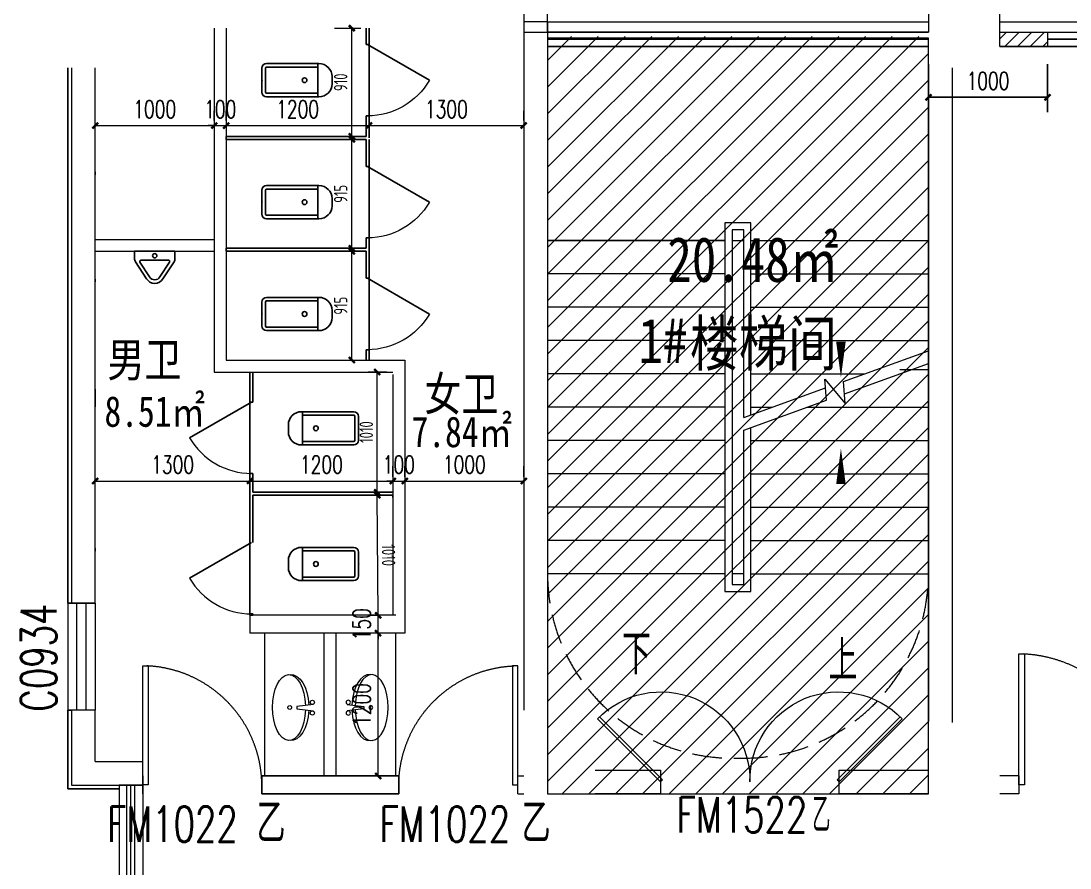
# Model space of a CAD drawing. Header units: millimetres. Extents: x 164760 to 3716174, y -1766400 to 11969.
# Drawn here: x 3465572 to 3474385, y -1753074 to -1745955 of the extents above; entities that cross this region are included whole.
import ezdxf

# ---------------------------------------------------------------- set-up
doc = ezdxf.new("R2010")
doc.units = ezdxf.units.MM
doc.header["$LTSCALE"] = 1000
doc.linetypes.add('DASH', pattern=[0.35, 0.25, -0.1])
doc.linetypes.add('HIDDEN', pattern=[0.375, 0.25, -0.125, 0, 0])
doc.layers.get('0').update_dxf_attribs({"color": 253, "linetype": 'CONTINUOUS'})
doc.layers.get('Defpoints').update_dxf_attribs({"color": 250, "linetype": 'CONTINUOUS', "lineweight": 0})
for name, color, linetype in [('3', 253, 'CONTINUOUS'), ('DIM_SYMB', 253, 'CONTINUOUS'), ('FC-Text Annotation', 253, 'CONTINUOUS'), ('LATRINE', 253, 'CONTINUOUS'), ('LVTRY', 253, 'CONTINUOUS'), ('PUB_DIM', 253, 'CONTINUOUS'), ('PUB_TEXT', 253, 'CONTINUOUS'), ('SURFACE', 253, 'CONTINUOUS'), ('WINDOW_TEXT', 253, 'CONTINUOUS'), ('家具', 253, 'CONTINUOUS')]:
    doc.layers.add(name, color=color, linetype=linetype)
for name, color, linetype, lineweight in [('A-FLOR-SPCL', 253, 'CONTINUOUS', 18), ('DOOR【门】', 253, 'CONTINUOUS', 0), ('FF-FIXT【洁具】', 253, 'CONTINUOUS', 0), ('RC-Dim【天花尺寸】', 253, 'CONTINUOUS', 0), ('RC-Hatch【天花填充】', 253, 'CONTINUOUS', 0), ('STAIR', 253, 'CONTINUOUS', 0), ('WALL', 253, 'CONTINUOUS', 0), ('Wall【墙体】', 253, 'CONTINUOUS', 0), ('Wall【新建墙】', 253, 'CONTINUOUS', 0), ('WINDOW', 253, 'CONTINUOUS', 0), ('Xline【辅助线】', 253, 'CONTINUOUS', 0)]:
    doc.layers.add(name, color=color, linetype=linetype, lineweight=lineweight)
doc.styles.add('_TCH_DIM', font='SIMPLEX', dxfattribs={"bigfont": 'GBCBIG'})
doc.styles.add('_TCH_DIM_T3', font='SIMPLEX', dxfattribs={"width": 0.705882, "bigfont": 'GBCBIG'})
doc.styles.add('_TCH_WINDOW', font='SIMPLEX', dxfattribs={"bigfont": 'GBCBIG'})
doc.styles.add('宋体', font='', dxfattribs={"width": 0.7})
doc.styles.add('尺寸标注', font='ARCHS.SHX', dxfattribs={"width": 0.8})
doc.styles.add('文字', font='')
doc.styles.get('宋体').set_extended_font_data('SimSun')
doc.styles.get('文字').set_extended_font_data('SimSun')
doc.dimstyles.new('_TCH_ARCH&&50', dxfattribs={"dimtxt": 148.75, "dimasz": 50, "dimexe": 125, "dimexo": 150, "dimgap": 63.125, "dimtad": 1, "dimdec": 0, "dimzin": 0, "dimdsep": 46, "dimtxsty": '_TCH_DIM_T3', "dimblk": 'ARCHTICK', "dimcen": 0.09, "dimclrt": 7, "dimazin": 2, "dimtfac": 1, "dimtdec": 0, "dimtix": 1, "dimtmove": 2, "dimatfit": 3, "dimfxl": 100, "dimtolj": 1, "dimtzin": 0, "dimarcsym": 0})
doc.dimstyles.new('海龙1：50', dxfattribs={"dimscale": 50, "dimtxt": 2.5, "dimasz": 1, "dimexe": 1, "dimexo": 1, "dimgap": 0.7, "dimtad": 1, "dimdec": 0, "dimrnd": 5, "dimdsep": 46, "dimtxsty": '尺寸标注', "dimblk": 'ARCHTICK', "dimblk1": 'ARCHTICK', "dimblk2": 'ARCHTICK', "dimcen": 1, "dimclrd": 44, "dimclre": 44, "dimclrt": 2, "dimadec": 0, "dimazin": 0, "dimtfac": 1, "dimtdec": 0, "dimtix": 1, "dimtmove": 2, "dimatfit": 3, "dimldrblk": 'hl_arrow2', "dimfxl": 5, "dimfxlon": 1, "dimarcsym": 0})

# ---------------------------------------------------------------- blocks, each defined once
blk = doc.blocks.new('$TCHSYS$WIN2D')
for p, q in [((-0.5, 0.5), (0.5, 0.5)), ((-0.5, 0.5), (-0.5, -0.5)), ((0.5, 0.5), (0.5, -0.5)), ((0.5, 0.1667), (-0.5, 0.1667)), ((0.5, -0.1667), (-0.5, -0.1667)), ((-0.5, -0.5), (0.5, -0.5))]:
    blk.add_line(p, q)
blk = doc.blocks.new('$WINLIB2D$00000004')
for p, q in [((-0.5, 0.5), (0.5, 0.5)), ((-0.5, 0.5), (-0.5, -0.5)), ((0.5, -0.5), (0.5, 0.5)), ((-0.5, 0.2406), (0.5, 0.2406)), ((-0.5, -0.5), (0.5, -0.5))]:
    blk.add_line(p, q)
blk = doc.blocks.new('$WINLIB2D$00000005')
for p, q in [((-0.5, 0.5), (0.5, 0.5)), ((-0.5, 0.5), (-0.5, -0.5)), ((0.5, -0.5), (0.5, 0.5)), ((0.5, 0.1667), (-0.5, 0.1667)), ((0.5, 0), (-0.5, 0)), ((0.5, -0.1667), (-0.5, -0.1667)), ((-0.5, -0.5), (0.5, -0.5))]:
    blk.add_line(p, q)
blk = doc.blocks.new('DOOR_D01')
at = {"layer": 'DOOR【门】'}
blk.add_lwpolyline([(-0.4556, 1), (-0.4556, 0), (-0.5, 0), (-0.5, 1)], close=True, dxfattribs=at)
at = {"layer": 'DOOR【门】', "color": 8, "linetype": 'HIDDEN', "ltscale": 15}
blk.add_arc((-0.5114, -0.0104), 1.0114, 0.59152, 87.46644, dxfattribs=at)
blk = doc.blocks.new('海龙0506173763')
at = {"layer": 'Xline【辅助线】'}
for points in [[(-733.3, 16.7), (-750.1, 0), (-1280.2, 530.1), (-1263.4, 546.8)], [(733.3, 16.7), (750.1, 0), (1280.2, 530.1), (1263.4, 546.8)]]:
    blk.add_lwpolyline(points, close=True, dxfattribs=at)
at = {"layer": 'Xline【辅助线】', "color": 8}
for centre, start, end in [((-745, 11.7), 359.1011, 135.91074), ((745, 11.7), 44.08926, 180.8989)]:
    blk.add_arc(centre, 745, start, end, dxfattribs=at)
blk = doc.blocks.new('海龙0506194425')
at = {"layer": 'WALL'}
for p, q in [((-650, 200), (-1400, 200)), ((-650, 0), (-650, 200)), ((1400, 200), (850, 200)), ((850, 200), (850, 0)), ((-1400, 0), (-650, 0)), ((850, 0), (1400, 0))]:
    blk.add_line(p, q, dxfattribs=at)
at = {"layer": 'Xline【辅助线】'}
blk.add_blockref('海龙0506173763', (100.1, 100), dxfattribs=at)
blk = doc.blocks.new('海龙0506194634')
at = {"layer": 'Xline【辅助线】', "xscale": -1}
blk.add_blockref('海龙0506194425', (0, 324.9), dxfattribs=at)
at = {"layer": 'WINDOW_TEXT', "style": '_TCH_WINDOW', "width": 0.705882}
for s, p in [('FM1522', (-715.1, 0)), ('乙', (424.9, 0))]:
    blk.add_text(s, height=297.5, dxfattribs=at).set_placement(p)
blk = doc.blocks.new('A$C4D690477')
at = {"layer": 'FF-FIXT【洁具】', "color": 252}
for p, q in [((343.8, 302.5), (204.8, 284.5)), ((204.8, 284.5), (204.8, 266.6)), ((204.8, 266.6), (343.8, 248.6))]:
    blk.add_line(p, q, dxfattribs=at)
at = {"layer": 'FF-FIXT【洁具】', "color": 251}
blk.add_circle((144.6, 277.3), 16, dxfattribs=at)
at = {"layer": 'FF-FIXT【洁具】', "color": 252}
for centre in [(334.8, 320.4), (334.8, 230.7)]:
    blk.add_circle(centre, 17.9, dxfattribs=at)
at = {"layer": 'FF-FIXT【洁具】', "color": 181, "extrusion": (0, 0, -1)}
for centre, major_axis, ratio, start_param, end_param in [((138.5, 276.8), (0, -277), 0.5, 4.782885, 10.934222), ((157.7, 276.8), (0, -276.9), 0.531076, 3.076239, 4.638107), ((157.7, 276.8), (0, -276.9), 0.531076, 4.795815, 6.348539)]:
    blk.add_ellipse(centre, major_axis=major_axis, ratio=ratio, start_param=start_param, end_param=end_param, dxfattribs=at)
blk = doc.blocks.new('$TCHSYS$APDOOR2D')
blk.add_line((0.5, 0), (0, 0.866))
at = {"lineweight": 13}
blk.add_arc((0.5, 0), 1, 120, 180, dxfattribs=at)
blk = doc.blocks.new('$lvtry$00000200')
for p, q in [((-139.8, -40, 0), (-139.8, -479.7, 0)), ((-109.8, -40, 0), (-109.8, -469.7, 0)), ((99.8, 0, 0), (-99.8, 0, 0)), ((99.8, -30, 0), (-99.8, -30, 0)), ((109.8, -469.7, 0), (109.8, -40, 0)), ((139.8, -479.7, 0), (139.8, -40, 0)), ((139.8, -469.7, 0), (-139.8, -469.7, 0)), ((-29.8, -589.7, 0), (29.8, -589.7, 0))]:
    blk.add_line(p, q)
blk.add_circle((0, -358.6, 0), 20)
for centre, radius, start, end in [((-99.8, -40, 0), 40, 90, 180), ((-99.8, -40, 0), 10, 90, 180), ((99.8, -40, 0), 40, 0, 90), ((99.8, -40, 0), 10, 0, 90), ((-29.8, -479.7, 0), 110, 180, 270), ((29.8, -479.7, 0), 110, 270, 0)]:
    blk.add_arc(centre, radius, start, end)
blk.add_point((0, 0))
blk = doc.blocks.new('_ArchTick')
at = {"color": 2, "linetype": 'ByBlock', "const_width": 0.4}
blk.add_lwpolyline([(-0.5, -0.5), (0.5, 0.5)], dxfattribs=at)
blk = doc.blocks.new('*D96')
at = {"layer": 'Defpoints', "color": 0, "transparency": 16777216}
for p in [(432.5, 3951), (564.3, 3951), (564.3, 2941)]:
    blk.add_point(p, dxfattribs=at)
at = {"layer": 'RC-Dim【天花尺寸】', "color": 44, "lineweight": -2, "transparency": 16777216}
for p, q in [((514.3, 3951), (357.5, 3951)), ((432.5, 2941), (432.5, 3951)), ((514.3, 2941), (357.5, 2941))]:
    blk.add_line(p, q, dxfattribs=at)
at = {"layer": 'RC-Dim【天花尺寸】', "color": 44, "lineweight": -2, "transparency": 16777216, "xscale": 50, "yscale": 50, "zscale": 50}
for p, rotation in [((432.5, 3951), 90), ((432.5, 2941), 270)]:
    blk.add_blockref('_ArchTick', p, dxfattribs=dict(at, rotation=rotation))
at = {"layer": 'RC-Dim【天花尺寸】', "color": 2, "transparency": 16777216, "insert": (341.2, 3446), "char_height": 112.5, "attachment_point": 5, "rotation": 90, "style": '尺寸标注'}
blk.add_mtext('1010', dxfattribs=at)
blk = doc.blocks.new('hl_arrow2')
at = {"color": 2}
blk.add_line((-0.22, 0), (-1, 0), dxfattribs=at)
blk.add_lwpolyline([(-0.22, 0), (-0.86, -0.69), (-0.65, -0.86), (0, 0), (-0.65, 0.86), (-0.86, 0.69)], close=True, dxfattribs=at)
for points in [[(-0.86, 0.69), (-0.65, 0.86), (-0.22, 0), (0, 0)], [(-0.86, -0.69), (-0.65, -0.86), (-0.22, 0), (0, 0)]]:
    blk.add_solid(points, dxfattribs=at)
blk = doc.blocks.new('*D97')
at = {"layer": 'Defpoints', "color": 0, "transparency": 16777216}
for p in [(-25.5, 4966), (219.6, 4966), (-25.5, 4051)]:
    blk.add_point(p, dxfattribs=at)
at = {"layer": 'RC-Dim【天花尺寸】', "color": 44, "lineweight": -2, "transparency": 16777216}
for p, q in [((24.5, 4966), (294.6, 4966)), ((219.6, 4051), (219.6, 4966)), ((24.5, 4051), (294.6, 4051))]:
    blk.add_line(p, q, dxfattribs=at)
at = {"layer": 'RC-Dim【天花尺寸】', "color": 44, "lineweight": -2, "transparency": 16777216, "xscale": 50, "yscale": 50, "zscale": 50}
for p, rotation in [((219.6, 4966), 90), ((219.6, 4051), 270)]:
    blk.add_blockref('_ArchTick', p, dxfattribs=dict(at, rotation=rotation))
at = {"layer": 'RC-Dim【天花尺寸】', "color": 2, "transparency": 16777216, "insert": (126, 4508.5), "char_height": 112.5, "attachment_point": 5, "rotation": 90, "style": '尺寸标注'}
blk.add_mtext('915', dxfattribs=at)
blk = doc.blocks.new('*D98')
at = {"layer": 'Defpoints', "color": 0, "transparency": 16777216}
for p in [(24.5, 5906), (219.6, 5906), (24.5, 4991)]:
    blk.add_point(p, dxfattribs=at)
at = {"layer": 'RC-Dim【天花尺寸】', "color": 44, "lineweight": -2, "transparency": 16777216}
for p, q in [((74.5, 5906), (294.6, 5906)), ((219.6, 4991), (219.6, 5906)), ((74.5, 4991), (294.6, 4991))]:
    blk.add_line(p, q, dxfattribs=at)
at = {"layer": 'RC-Dim【天花尺寸】', "color": 44, "lineweight": -2, "transparency": 16777216, "xscale": 50, "yscale": 50, "zscale": 50}
for p, rotation in [((219.6, 5906), 90), ((219.6, 4991), 270)]:
    blk.add_blockref('_ArchTick', p, dxfattribs=dict(at, rotation=rotation))
at = {"layer": 'RC-Dim【天花尺寸】', "color": 2, "transparency": 16777216, "insert": (126, 5448.5), "char_height": 112.5, "attachment_point": 5, "rotation": 90, "style": '尺寸标注'}
blk.add_mtext('915', dxfattribs=at)
blk = doc.blocks.new('*D99')
at = {"layer": 'Defpoints', "color": 0, "transparency": 16777216}
for p in [(24.5, 6841), (219.6, 6841), (24.5, 5931)]:
    blk.add_point(p, dxfattribs=at)
at = {"layer": 'RC-Dim【天花尺寸】', "color": 44, "lineweight": -2, "transparency": 16777216}
for p, q in [((74.5, 6841), (294.6, 6841)), ((219.6, 5931), (219.6, 6841)), ((74.5, 5931), (294.6, 5931))]:
    blk.add_line(p, q, dxfattribs=at)
at = {"layer": 'RC-Dim【天花尺寸】', "color": 44, "lineweight": -2, "transparency": 16777216, "xscale": 50, "yscale": 50, "zscale": 50}
for p, rotation in [((219.6, 6841), 90), ((219.6, 5931), 270)]:
    blk.add_blockref('_ArchTick', p, dxfattribs=dict(at, rotation=rotation))
at = {"layer": 'RC-Dim【天花尺寸】', "color": 2, "transparency": 16777216, "insert": (126, 6386), "char_height": 112.5, "attachment_point": 5, "rotation": 90, "style": '尺寸标注'}
blk.add_mtext('910', dxfattribs=at)
blk = doc.blocks.new('*D100')
at = {"layer": 'Defpoints', "color": 0, "transparency": 16777216}
for p in [(433.5, 2915.8), (457.5, 2916), (464.4, 1906)]:
    blk.add_point(p, dxfattribs=at)
at = {"layer": 'RC-Dim【天花尺寸】', "color": 44, "lineweight": -2, "transparency": 16777216}
for p, q in [((433.5, 2915.8), (358.5, 2915.3)), ((440.4, 1905.8), (433.5, 2915.8)), ((440.4, 1905.8), (365.4, 1905.3))]:
    blk.add_line(p, q, dxfattribs=at)
at = {"layer": 'RC-Dim【天花尺寸】', "color": 44, "lineweight": -2, "transparency": 16777216, "xscale": 50, "yscale": 50, "zscale": 50}
for p, rotation in [((433.5, 2915.8), 90.39274791755227), ((440.4, 1905.8), 270.3927479175523)]:
    blk.add_blockref('_ArchTick', p, dxfattribs=dict(at, rotation=rotation))
at = {"layer": 'RC-Dim【天花尺寸】', "color": 2, "transparency": 16777216, "insert": (528.2, 2411.5), "char_height": 112.5, "attachment_point": 5, "rotation": 270.39275, "style": '尺寸标注'}
blk.add_mtext('1010', dxfattribs=at)
blk = doc.blocks.new('$lvtry$00000007')
for p, q in [((-170, 0, 0), (170, 0, 0)), ((-170, -61.1, 0), (-170, 0, 0)), ((-115.8, -76, 0), (115.8, -76, 0)), ((170, -61.1, 0), (170, 0, 0)), ((-161.9, -88.4, 0), (-69.3, -230.6, 0)), ((-124.2, -91.5, 0), (-43.3, -215.6, 0)), ((43.3, -215.6, 0), (124.2, -91.5, 0)), ((69.3, -230.6, 0), (161.9, -88.4, 0))]:
    blk.add_line(p, q)
blk.add_circle((0, -38, 0), 17.7)
for centre, radius, start, end in [((-120, -61.1, 0), 50, 180, 213.0863), ((-115.8, -86, 0), 10, 90, 213.0863), ((115.8, -86, 0), 10, 326.9137, 90), ((120, -61.1, 0), 50, 326.9137, 0), ((0, -190.6, 0), 80, 210, 330), ((0, -190.6, 0), 50, 210, 330)]:
    blk.add_arc(centre, radius, start, end)
blk = doc.blocks.new('*D101')
at = {"layer": 'Defpoints', "color": 0, "transparency": 16777216}
for p in [(440.2, 1906), (440.4, 1906), (440.2, 1756)]:
    blk.add_point(p, dxfattribs=at)
at = {"layer": 'PUB_DIM', "color": 0, "lineweight": -2, "transparency": 16777216}
for p, q in [((440.4, 1906), (440.4, 1956)), ((440.4, 1756), (440.4, 1906)), ((590.2, 1906), (565.4, 1906)), ((440.4, 1756), (440.4, 1706)), ((590.2, 1756), (565.4, 1756))]:
    blk.add_line(p, q, dxfattribs=at)
at = {"layer": 'PUB_DIM', "color": 0, "lineweight": -2, "transparency": 16777216, "xscale": 50, "yscale": 50, "zscale": 50}
for p, rotation in [((440.4, 1906), 270), ((440.4, 1756), 90)]:
    blk.add_blockref('_ArchTick', p, dxfattribs=dict(at, rotation=rotation))
at = {"layer": 'PUB_DIM', "color": 7, "transparency": 16777216, "insert": (302.9, 1831), "char_height": 148.75, "attachment_point": 5, "rotation": 90, "style": '_TCH_DIM_T3'}
blk.add_mtext('\\A1;150', dxfattribs=at)
blk = doc.blocks.new('*D102')
at = {"layer": 'Defpoints', "color": 0, "transparency": 16777216}
for p in [(440.2, 1756), (440.4, 1756), (440.2, 556)]:
    blk.add_point(p, dxfattribs=at)
at = {"layer": 'PUB_DIM', "color": 0, "lineweight": -2, "transparency": 16777216}
for p, q in [((440.4, 556), (440.4, 1756)), ((590.2, 1756), (565.4, 1756)), ((590.2, 556), (565.4, 556))]:
    blk.add_line(p, q, dxfattribs=at)
at = {"layer": 'PUB_DIM', "color": 0, "lineweight": -2, "transparency": 16777216, "xscale": 50, "yscale": 50, "zscale": 50}
for p, rotation in [((440.4, 1756), 90), ((440.4, 556), 270)]:
    blk.add_blockref('_ArchTick', p, dxfattribs=dict(at, rotation=rotation))
at = {"layer": 'PUB_DIM', "color": 7, "transparency": 16777216, "insert": (302.9, 1156), "char_height": 148.75, "attachment_point": 5, "rotation": 90, "style": '_TCH_DIM_T3'}
blk.add_mtext('\\A1;1200', dxfattribs=at)
blk = doc.blocks.new('*D103')
at = {"layer": 'Defpoints', "color": 0, "transparency": 16777216}
for p in [(-636.2, 3034.9), (-1936.2, 2921), (-636.2, 2921)]:
    blk.add_point(p, dxfattribs=at)
at = {"layer": 'PUB_DIM', "color": 0, "lineweight": -2, "transparency": 16777216}
for p, q in [((-1936.2, 3071), (-1936.2, 3159.9)), ((-636.2, 3071), (-636.2, 3159.9)), ((-1936.2, 3034.9), (-636.2, 3034.9))]:
    blk.add_line(p, q, dxfattribs=at)
at = {"layer": 'PUB_DIM', "color": 0, "lineweight": -2, "transparency": 16777216, "xscale": 50, "yscale": 50, "zscale": 50, "rotation": 180}
blk.add_blockref('_ArchTick', (-1936.2, 3034.9), dxfattribs=at)
at = {"layer": 'PUB_DIM', "color": 0, "lineweight": -2, "transparency": 16777216, "xscale": 50, "yscale": 50, "zscale": 50}
blk.add_blockref('_ArchTick', (-636.2, 3034.9), dxfattribs=at)
at = {"layer": 'PUB_DIM', "color": 7, "transparency": 16777216, "insert": (-1286.2, 3172.4), "char_height": 148.75, "attachment_point": 5, "style": '_TCH_DIM_T3'}
blk.add_mtext('\\A1;1300', dxfattribs=at)
blk = doc.blocks.new('*D104')
at = {"layer": 'Defpoints', "color": 0, "transparency": 16777216}
for p in [(564.3, 3034.9), (-636.2, 2921), (564.3, 2921)]:
    blk.add_point(p, dxfattribs=at)
at = {"layer": 'PUB_DIM', "color": 0, "lineweight": -2, "transparency": 16777216}
for p, q in [((-636.2, 3071), (-636.2, 3159.9)), ((564.3, 3071), (564.3, 3159.9)), ((-636.2, 3034.9), (564.3, 3034.9))]:
    blk.add_line(p, q, dxfattribs=at)
at = {"layer": 'PUB_DIM', "color": 0, "lineweight": -2, "transparency": 16777216, "xscale": 50, "yscale": 50, "zscale": 50, "rotation": 180}
blk.add_blockref('_ArchTick', (-636.2, 3034.9), dxfattribs=at)
at = {"layer": 'PUB_DIM', "color": 0, "lineweight": -2, "transparency": 16777216, "xscale": 50, "yscale": 50, "zscale": 50}
blk.add_blockref('_ArchTick', (564.3, 3034.9), dxfattribs=at)
at = {"layer": 'PUB_DIM', "color": 7, "transparency": 16777216, "insert": (-35.9, 3172.4), "char_height": 148.75, "attachment_point": 5, "style": '_TCH_DIM_T3'}
blk.add_mtext('\\A1;1200', dxfattribs=at)
blk = doc.blocks.new('*D90')
at = {"layer": 'Defpoints', "color": 0, "transparency": 16777216}
for p in [(664.3, 3034.9), (564.3, 2921), (664.3, 2921)]:
    blk.add_point(p, dxfattribs=at)
at = {"layer": 'PUB_DIM', "color": 0, "lineweight": -2, "transparency": 16777216}
for p, q in [((564.3, 3071), (564.3, 3159.9)), ((664.3, 3071), (664.3, 3159.9)), ((564.3, 3034.9), (514.3, 3034.9)), ((564.3, 3034.9), (664.3, 3034.9)), ((664.3, 3034.9), (714.3, 3034.9))]:
    blk.add_line(p, q, dxfattribs=at)
at = {"layer": 'PUB_DIM', "color": 0, "lineweight": -2, "transparency": 16777216, "xscale": 50, "yscale": 50, "zscale": 50}
blk.add_blockref('_ArchTick', (564.3, 3034.9), dxfattribs=at)
at = {"layer": 'PUB_DIM', "color": 0, "lineweight": -2, "transparency": 16777216, "xscale": 50, "yscale": 50, "zscale": 50, "rotation": 180}
blk.add_blockref('_ArchTick', (664.3, 3034.9), dxfattribs=at)
at = {"layer": 'PUB_DIM', "color": 7, "transparency": 16777216, "insert": (614.3, 3172.4), "char_height": 148.75, "attachment_point": 5, "style": '_TCH_DIM_T3'}
blk.add_mtext('\\A1;100', dxfattribs=at)
blk = doc.blocks.new('*D91')
at = {"layer": 'Defpoints', "color": 0, "transparency": 16777216}
for p in [(1664.8, 3034.9), (664.3, 2921), (1664.8, 2921)]:
    blk.add_point(p, dxfattribs=at)
at = {"layer": 'PUB_DIM', "color": 0, "lineweight": -2, "transparency": 16777216}
for p, q in [((664.3, 3071), (664.3, 3159.9)), ((1664.8, 3071), (1664.8, 3159.9)), ((664.3, 3034.9), (1664.8, 3034.9))]:
    blk.add_line(p, q, dxfattribs=at)
at = {"layer": 'PUB_DIM', "color": 0, "lineweight": -2, "transparency": 16777216, "xscale": 50, "yscale": 50, "zscale": 50, "rotation": 180}
blk.add_blockref('_ArchTick', (664.3, 3034.9), dxfattribs=at)
at = {"layer": 'PUB_DIM', "color": 0, "lineweight": -2, "transparency": 16777216, "xscale": 50, "yscale": 50, "zscale": 50}
blk.add_blockref('_ArchTick', (1664.8, 3034.9), dxfattribs=at)
at = {"layer": 'PUB_DIM', "color": 7, "transparency": 16777216, "insert": (1164.6, 3172.4), "char_height": 148.75, "attachment_point": 5, "style": '_TCH_DIM_T3'}
blk.add_mtext('\\A1;1000', dxfattribs=at)
blk = doc.blocks.new('*D92')
at = {"layer": 'Defpoints', "color": 0, "transparency": 16777216}
for p in [(1663.8, 6022), (364.3, 5913.7), (1663.8, 5913.7)]:
    blk.add_point(p, dxfattribs=at)
at = {"layer": 'PUB_DIM', "color": 0, "lineweight": -2, "transparency": 16777216}
for p, q in [((364.3, 6063.7), (364.3, 6147)), ((1663.8, 6063.7), (1663.8, 6147)), ((364.3, 6022), (1663.8, 6022))]:
    blk.add_line(p, q, dxfattribs=at)
at = {"layer": 'PUB_DIM', "color": 0, "lineweight": -2, "transparency": 16777216, "xscale": 50, "yscale": 50, "zscale": 50, "rotation": 180}
blk.add_blockref('_ArchTick', (364.3, 6022), dxfattribs=at)
at = {"layer": 'PUB_DIM', "color": 0, "lineweight": -2, "transparency": 16777216, "xscale": 50, "yscale": 50, "zscale": 50}
blk.add_blockref('_ArchTick', (1663.8, 6022), dxfattribs=at)
at = {"layer": 'PUB_DIM', "color": 7, "transparency": 16777216, "insert": (1014.1, 6159.5), "char_height": 148.75, "attachment_point": 5, "style": '_TCH_DIM_T3'}
blk.add_mtext('\\A1;1300', dxfattribs=at)
blk = doc.blocks.new('*D93')
at = {"layer": 'Defpoints', "color": 0, "transparency": 16777216}
for p in [(364.3, 6022), (-836.2, 5913.7), (364.3, 5913.7)]:
    blk.add_point(p, dxfattribs=at)
at = {"layer": 'PUB_DIM', "color": 0, "lineweight": -2, "transparency": 16777216}
for p, q in [((-836.2, 6063.7), (-836.2, 6147)), ((364.3, 6063.7), (364.3, 6147)), ((-836.2, 6022), (364.3, 6022))]:
    blk.add_line(p, q, dxfattribs=at)
at = {"layer": 'PUB_DIM', "color": 0, "lineweight": -2, "transparency": 16777216, "xscale": 50, "yscale": 50, "zscale": 50, "rotation": 180}
blk.add_blockref('_ArchTick', (-836.2, 6022), dxfattribs=at)
at = {"layer": 'PUB_DIM', "color": 0, "lineweight": -2, "transparency": 16777216, "xscale": 50, "yscale": 50, "zscale": 50}
blk.add_blockref('_ArchTick', (364.3, 6022), dxfattribs=at)
at = {"layer": 'PUB_DIM', "color": 7, "transparency": 16777216, "insert": (-235.9, 6159.5), "char_height": 148.75, "attachment_point": 5, "style": '_TCH_DIM_T3'}
blk.add_mtext('\\A1;1200', dxfattribs=at)
blk = doc.blocks.new('*D94')
at = {"layer": 'Defpoints', "color": 0, "transparency": 16777216}
for p in [(-836.2, 6022), (-936.2, 5913.7), (-836.2, 5913.7)]:
    blk.add_point(p, dxfattribs=at)
at = {"layer": 'PUB_DIM', "color": 0, "lineweight": -2, "transparency": 16777216}
for p, q in [((-936.2, 6063.7), (-936.2, 6147)), ((-836.2, 6063.7), (-836.2, 6147)), ((-936.2, 6022), (-986.2, 6022)), ((-936.2, 6022), (-836.2, 6022)), ((-836.2, 6022), (-786.2, 6022))]:
    blk.add_line(p, q, dxfattribs=at)
at = {"layer": 'PUB_DIM', "color": 0, "lineweight": -2, "transparency": 16777216, "xscale": 50, "yscale": 50, "zscale": 50}
blk.add_blockref('_ArchTick', (-936.2, 6022), dxfattribs=at)
at = {"layer": 'PUB_DIM', "color": 0, "lineweight": -2, "transparency": 16777216, "xscale": 50, "yscale": 50, "zscale": 50, "rotation": 180}
blk.add_blockref('_ArchTick', (-836.2, 6022), dxfattribs=at)
at = {"layer": 'PUB_DIM', "color": 7, "transparency": 16777216, "insert": (-886.2, 6159.5), "char_height": 148.75, "attachment_point": 5, "style": '_TCH_DIM_T3'}
blk.add_mtext('\\A1;100', dxfattribs=at)
blk = doc.blocks.new('*D95')
at = {"layer": 'Defpoints', "color": 0, "transparency": 16777216}
for p in [(-936.2, 6022), (-1936.2, 5913.7), (-936.2, 5913.7)]:
    blk.add_point(p, dxfattribs=at)
at = {"layer": 'PUB_DIM', "color": 0, "lineweight": -2, "transparency": 16777216}
for p, q in [((-1936.2, 6063.7), (-1936.2, 6147)), ((-936.2, 6063.7), (-936.2, 6147)), ((-1936.2, 6022), (-936.2, 6022))]:
    blk.add_line(p, q, dxfattribs=at)
at = {"layer": 'PUB_DIM', "color": 0, "lineweight": -2, "transparency": 16777216, "xscale": 50, "yscale": 50, "zscale": 50, "rotation": 180}
blk.add_blockref('_ArchTick', (-1936.2, 6022), dxfattribs=at)
at = {"layer": 'PUB_DIM', "color": 0, "lineweight": -2, "transparency": 16777216, "xscale": 50, "yscale": 50, "zscale": 50}
blk.add_blockref('_ArchTick', (-936.2, 6022), dxfattribs=at)
at = {"layer": 'PUB_DIM', "color": 7, "transparency": 16777216, "insert": (-1436.2, 6159.5), "char_height": 148.75, "attachment_point": 5, "style": '_TCH_DIM_T3'}
blk.add_mtext('\\A1;1000', dxfattribs=at)
blk = doc.blocks.new('*D69')
at = {"layer": 'Defpoints', "color": 0, "transparency": 16777216}
for p in [(2412148, -1400065.2), (2413148, -1400065.2), (2413148, -1400493)]:
    blk.add_point(p, dxfattribs=at)
at = {"layer": 'PUB_DIM', "color": 0, "lineweight": -2, "transparency": 16777216}
for p, q in [((2412148, -1400215.2), (2412148, -1400618)), ((2413148, -1400215.2), (2413148, -1400618)), ((2412148, -1400493), (2413148, -1400493))]:
    blk.add_line(p, q, dxfattribs=at)
at = {"layer": 'PUB_DIM', "color": 0, "lineweight": -2, "transparency": 16777216, "xscale": 50, "yscale": 50, "zscale": 50, "rotation": 180}
blk.add_blockref('_ArchTick', (2412148, -1400493), dxfattribs=at)
at = {"layer": 'PUB_DIM', "color": 0, "lineweight": -2, "transparency": 16777216, "xscale": 50, "yscale": 50, "zscale": 50}
blk.add_blockref('_ArchTick', (2413148, -1400493), dxfattribs=at)
at = {"layer": 'PUB_DIM', "color": 7, "transparency": 16777216, "insert": (2412648, -1400355.5), "char_height": 148.75, "attachment_point": 5, "style": '_TCH_DIM_T3'}
blk.add_mtext('\\A1;1000', dxfattribs=at)
blk = doc.blocks.new('*D73')
at = {"layer": 'Defpoints', "color": 0, "transparency": 16777216}
for p in [(2412148, -1400065.2), (2413148, -1400065.2), (2413148, -1400493)]:
    blk.add_point(p, dxfattribs=at)
at = {"layer": 'PUB_DIM', "color": 0, "lineweight": -2, "transparency": 16777216}
for p, q in [((2412148, -1400215.2), (2412148, -1400618)), ((2413148, -1400215.2), (2413148, -1400618)), ((2412148, -1400493), (2413148, -1400493))]:
    blk.add_line(p, q, dxfattribs=at)
at = {"layer": 'PUB_DIM', "color": 0, "lineweight": -2, "transparency": 16777216, "xscale": 50, "yscale": 50, "zscale": 50, "rotation": 180}
blk.add_blockref('_ArchTick', (2412148, -1400493), dxfattribs=at)
at = {"layer": 'PUB_DIM', "color": 0, "lineweight": -2, "transparency": 16777216, "xscale": 50, "yscale": 50, "zscale": 50}
blk.add_blockref('_ArchTick', (2413148, -1400493), dxfattribs=at)
at = {"layer": 'PUB_DIM', "color": 7, "transparency": 16777216, "insert": (2412648, -1400355.5), "char_height": 148.75, "attachment_point": 5, "style": '_TCH_DIM_T3'}
blk.add_mtext('\\A1;1000', dxfattribs=at)
blk = doc.blocks.new('*D77')
at = {"layer": 'Defpoints', "color": 0, "transparency": 16777216}
for p in [(2412148, -1400065.2), (2413148, -1400065.2), (2413148, -1400493)]:
    blk.add_point(p, dxfattribs=at)
at = {"layer": 'PUB_DIM', "color": 0, "lineweight": -2, "transparency": 16777216}
for p, q in [((2412148, -1400215.2), (2412148, -1400618)), ((2413148, -1400215.2), (2413148, -1400618)), ((2412148, -1400493), (2413148, -1400493))]:
    blk.add_line(p, q, dxfattribs=at)
at = {"layer": 'PUB_DIM', "color": 0, "lineweight": -2, "transparency": 16777216, "xscale": 50, "yscale": 50, "zscale": 50, "rotation": 180}
blk.add_blockref('_ArchTick', (2412148, -1400493), dxfattribs=at)
at = {"layer": 'PUB_DIM', "color": 0, "lineweight": -2, "transparency": 16777216, "xscale": 50, "yscale": 50, "zscale": 50}
blk.add_blockref('_ArchTick', (2413148, -1400493), dxfattribs=at)
at = {"layer": 'PUB_DIM', "color": 7, "transparency": 16777216, "insert": (2412648, -1400355.5), "char_height": 148.75, "attachment_point": 5, "style": '_TCH_DIM_T3'}
blk.add_mtext('\\A1;1000', dxfattribs=at)
blk = doc.blocks.new('*D81')
at = {"layer": 'Defpoints', "color": 0, "transparency": 16777216}
for p in [(2412148, -1400065.2), (2413148, -1400065.2), (2413148, -1400493)]:
    blk.add_point(p, dxfattribs=at)
at = {"layer": 'PUB_DIM', "color": 0, "lineweight": -2, "transparency": 16777216}
for p, q in [((2412148, -1400215.2), (2412148, -1400618)), ((2413148, -1400215.2), (2413148, -1400618)), ((2412148, -1400493), (2413148, -1400493))]:
    blk.add_line(p, q, dxfattribs=at)
at = {"layer": 'PUB_DIM', "color": 0, "lineweight": -2, "transparency": 16777216, "xscale": 50, "yscale": 50, "zscale": 50, "rotation": 180}
blk.add_blockref('_ArchTick', (2412148, -1400493), dxfattribs=at)
at = {"layer": 'PUB_DIM', "color": 0, "lineweight": -2, "transparency": 16777216, "xscale": 50, "yscale": 50, "zscale": 50}
blk.add_blockref('_ArchTick', (2413148, -1400493), dxfattribs=at)
at = {"layer": 'PUB_DIM', "color": 7, "transparency": 16777216, "insert": (2412648, -1400355.5), "char_height": 148.75, "attachment_point": 5, "style": '_TCH_DIM_T3'}
blk.add_mtext('\\A1;1000', dxfattribs=at)
blk = doc.blocks.new('*D85')
at = {"layer": 'Defpoints', "color": 0, "transparency": 16777216}
for p in [(2412148, -1400065.2), (2413148, -1400065.2), (2413148, -1400493)]:
    blk.add_point(p, dxfattribs=at)
at = {"layer": 'PUB_DIM', "color": 0, "lineweight": -2, "transparency": 16777216}
for p, q in [((2412148, -1400215.2), (2412148, -1400618)), ((2413148, -1400215.2), (2413148, -1400618)), ((2412148, -1400493), (2413148, -1400493))]:
    blk.add_line(p, q, dxfattribs=at)
at = {"layer": 'PUB_DIM', "color": 0, "lineweight": -2, "transparency": 16777216, "xscale": 50, "yscale": 50, "zscale": 50, "rotation": 180}
blk.add_blockref('_ArchTick', (2412148, -1400493), dxfattribs=at)
at = {"layer": 'PUB_DIM', "color": 0, "lineweight": -2, "transparency": 16777216, "xscale": 50, "yscale": 50, "zscale": 50}
blk.add_blockref('_ArchTick', (2413148, -1400493), dxfattribs=at)
at = {"layer": 'PUB_DIM', "color": 7, "transparency": 16777216, "insert": (2412648, -1400355.5), "char_height": 148.75, "attachment_point": 5, "style": '_TCH_DIM_T3'}
blk.add_mtext('\\A1;1000', dxfattribs=at)
blk = doc.blocks.new('*D89')
at = {"layer": 'Defpoints', "color": 0, "transparency": 16777216}
for p in [(2412148, -1400065.2), (2413148, -1400065.2), (2413148, -1400493)]:
    blk.add_point(p, dxfattribs=at)
at = {"layer": 'PUB_DIM', "color": 0, "lineweight": -2, "transparency": 16777216}
for p, q in [((2412148, -1400215.2), (2412148, -1400618)), ((2413148, -1400215.2), (2413148, -1400618)), ((2412148, -1400493), (2413148, -1400493))]:
    blk.add_line(p, q, dxfattribs=at)
at = {"layer": 'PUB_DIM', "color": 0, "lineweight": -2, "transparency": 16777216, "xscale": 50, "yscale": 50, "zscale": 50, "rotation": 180}
blk.add_blockref('_ArchTick', (2412148, -1400493), dxfattribs=at)
at = {"layer": 'PUB_DIM', "color": 0, "lineweight": -2, "transparency": 16777216, "xscale": 50, "yscale": 50, "zscale": 50}
blk.add_blockref('_ArchTick', (2413148, -1400493), dxfattribs=at)
at = {"layer": 'PUB_DIM', "color": 7, "transparency": 16777216, "insert": (2412648, -1400355.5), "char_height": 148.75, "attachment_point": 5, "style": '_TCH_DIM_T3'}
blk.add_mtext('\\A1;1000', dxfattribs=at)
blk = doc.blocks.new('海龙0507091701')
at = {"layer": 'LATRINE'}
for p, q in [((339.3, 6703.5, 400), (339.3, 6841, 400)), ((364.3, 6841, 400), (364.3, 6703.5, 400)), ((364.3, 6703.5, 400), (339.3, 6703.5, 400)), ((364.3, 6703.5, 400), (364.3, 6103.5, 400)), ((364.3, 6103.5), (339.3, 6103.5)), ((339.3, 6103.5), (339.3, 5931)), ((364.3, 5918.5), (364.3, 6103.5)), ((-836.2, 5931), (339.3, 5931)), ((-836.2, 5931), (-836.2, 5906)), ((-836.2, 5906), (339.3, 5906)), ((339.3, 5906), (339.3, 5678.5)), ((364.3, 5678.5), (364.3, 5906)), ((339.3, 5678.5), (364.3, 5678.5)), ((364.3, 5678.5, 400), (364.3, 5078.5, 400)), ((364.3, 5078.5), (339.3, 5078.5)), ((339.3, 5078.5), (339.3, 4991)), ((364.3, 4978.5), (364.3, 5078.5)), ((-836.2, 4991), (339.3, 4991)), ((-836.2, 4991), (-836.2, 4966)), ((-836.2, 4966), (339.3, 4966)), ((339.3, 4966), (339.3, 4738.5)), ((364.3, 4738.5), (364.3, 4978.5)), ((339.3, 4738.5), (364.3, 4738.5)), ((364.3, 4738.5, 400), (364.3, 4138.5, 400)), ((364.3, 4138.5), (339.3, 4138.5)), ((339.3, 4138.5), (339.3, 4051)), ((364.3, 4051), (364.3, 4138.5)), ((-636.2, 3951), (-636.2, 3698.5)), ((-611.2, 3698.5), (-611.2, 3951)), ((-636.2, 3698.5, 400), (-636.2, 3098.5, 400)), ((-636.2, 3698.5), (-611.2, 3698.5)), ((-611.2, 3098.5), (-636.2, 3098.5)), ((-636.2, 3098.5), (-636.2, 2908.5)), ((-611.2, 2941), (-611.2, 3098.5)), ((-636.2, 2908.5), (-636.2, 2518.5)), ((564.3, 2941), (-611.2, 2941)), ((564.3, 2916), (-611.2, 2916)), ((-611.2, 2518.5), (-611.2, 2916)), ((564.3, 2896), (564.3, 2921)), ((-636.2, 2518.5, 400), (-636.2, 1918.5, 400)), ((-611.2, 1918.5), (-636.2, 1918.5)), ((-636.2, 1918.5), (-636.2, 1906)), ((-636.2, 1906), (-611.2, 1906)), ((-611.2, 1906), (-611.2, 1918.5)), ((-1536.2, 406), (-1536.2, 556)), ((-536.2, 556), (613.8, 556)), ((-536.2, 406), (-536.2, 556)), ((613.8, 556), (613.8, 406)), ((613.8, 406), (-536.2, 406))]:
    blk.add_line(p, q, dxfattribs=at)
at = {"layer": 'Wall【新建墙】', "color": 4}
for p, q in [((-936.2, 6841), (-936.2, 3951)), ((-836.2, 6841), (-836.2, 4051)), ((-1936.2, 5066), (-936.2, 5066)), ((-1936.2, 4966), (-936.2, 4966)), ((-836.2, 4051), (664.3, 4051)), ((664.3, 4051), (664.3, 1756)), ((-936.2, 3951), (564.3, 3951)), ((564.3, 3931), (564.3, 1906)), ((564.3, 1906), (-636.2, 1906)), ((664.3, 1756), (-636.2, 1756))]:
    blk.add_line(p, q, dxfattribs=at)
at = {"layer": 'Xline【辅助线】'}
for p, q in [((-636.2, 1906), (-636.2, 1756)), ((-511.9, 556), (-511.9, 1756)), ((-11.9, 556), (-11.9, 1756)), ((88.1, 556), (88.1, 1756)), ((588.1, 556), (588.1, 1756)), ((1613.8, 406), (1613.8, 556)), ((1613.8, 556), (1663.8, 556)), ((1613.8, 406), (1663.8, 406))]:
    blk.add_line(p, q, dxfattribs=at)
for p, xscale, yscale, zscale in [((-1036.2, 481), 1000, 1000, 1000), ((1113.8, 481), -999.9999999995345, 999.9999999995345, 999.9999999995345)]:
    blk.add_blockref('DOOR_D01', p, dxfattribs=dict(xscale=xscale, yscale=yscale, zscale=zscale))
at = {"layer": 'LATRINE', "xscale": -600, "zscale": 25}
for p, yscale, rotation in [((351.8, 6403.5), 600, 270), ((351.8, 5378.5), 600, 270), ((351.8, 4438.5), 600, 270), ((-623.7, 3398.5), -600, 269.9999999995426), ((-623.7, 2218.5), -600, 269.9999999995376)]:
    blk.add_blockref('$TCHSYS$APDOOR2D', p, dxfattribs=dict(at, yscale=yscale, rotation=rotation))
at = {"layer": 'LVTRY', "yscale": -1, "rotation": 270.0000000000001}
for p in [(-536.2, 6403.5), (-536.2, 5378.5), (-536.2, 4438.5)]:
    blk.add_blockref('$lvtry$00000200', p, dxfattribs=at)
at = {"layer": 'LVTRY', "extrusion": (0, 0, -1), "zscale": -1}
blk.add_blockref('$lvtry$00000007', (1436.2, 4966, 0), dxfattribs=at)
at = {"layer": 'LVTRY', "rotation": 269.9999999999999}
for p in [(276.3, 3477.8), (276.3, 2337.3)]:
    blk.add_blockref('$lvtry$00000200', p, dxfattribs=at)
at = {"layer": '家具', "color": 251}
blk.add_blockref('A$C4D690477', (-446.7, 854.2), dxfattribs=at)
at = {"layer": '家具', "color": 251, "xscale": -1}
blk.add_blockref('A$C4D690477', (524.4, 854.2), dxfattribs=at)
at = {"layer": 'FC-Text Annotation', "width": 0.8}
for s, height, style, p in [('男卫', 285.83, '宋体', (-1833.9, 3910.8)), ('女卫', 285.83, '宋体', (828.5, 3623.6)), ('8.51㎡', 258.48, '文字', (-1858.4, 3490.6)), ('7.84㎡', 258.48, '文字', (721.9, 3319.4))]:
    blk.add_text(s, height=height, dxfattribs=dict(at, style=style)).set_placement(p)
at = {"layer": 'WINDOW_TEXT', "style": '_TCH_WINDOW', "width": 0.705882}
for p in [(-1836.3, 1.9), (452.9, 1.9)]:
    blk.add_text('FM1022', height=297.5, dxfattribs=at).set_placement(p)
at = {"layer": 'WINDOW_TEXT', "style": '_TCH_WINDOW'}
for p in [(-581.5, -7.4), (1646.2, -7.4)]:
    blk.add_text('乙', height=337.6, dxfattribs=at).set_placement(p)
at = {"layer": 'PUB_DIM'}
for p1, p2, distance, picture, middle in [((-1936.2, 5913.7), (-936.2, 5913.7), 108.4, '*D95', (-1436.2, 6159.5)), ((-936.2, 5913.7), (-836.2, 5913.7), 108.4, '*D94', (-886.2, 6159.5)), ((-836.1556659, 5913.6917827), (364.3443334, 5913.6917827), 108.3561126, '*D93', (-235.9056662, 6159.5478953)), ((364.3443334, 5913.6917827), (1663.8443342, 5913.6917827), 108.3561126, '*D92', (1014.0943338, 6159.5478953)), ((-1936.2, 2921), (-636.2, 2921), 113.9, '*D103', (-1286.2, 3172.4)), ((-636.1556657, 2921.0119778), (564.3443343, 2921.0119778), 113.8959213, '*D104', (-35.9056657, 3172.4078991)), ((564.3, 2921), (664.3, 2921), 113.9, '*D90', (614.3, 3172.4)), ((664.3443343, 2921.0119778), (1664.8443342, 2921.0119778), 113.8959213, '*D91', (1164.5943342, 3172.4078992)), ((440.2, 1756), (440.2, 1906), -0.2, '*D101', (302.9, 1831)), ((440.2, 556), (440.2, 1756), -0.2, '*D102', (302.9, 1156))]:
    dim = blk.add_aligned_dim(p1=p1, p2=p2, distance=distance, dimstyle='_TCH_ARCH&&50', dxfattribs=at)
    dim.commit()
    dim.dimension.update_dxf_attribs({"geometry": picture, "text_midpoint": middle})
at = {"layer": 'RC-Dim【天花尺寸】'}
for p1, p2, distance, picture, middle in [((24.5, 5931), (24.5, 6841), -195.1, '*D99', (126, 6386)), ((24.5, 4991), (24.5, 5906), -195.1, '*D98', (126, 5448.5)), ((-25.5, 4051), (-25.5, 4966), -245.1, '*D97', (126, 4508.5)), ((564.3, 2941), (564.3, 3951), 131.9, '*D96', (341.2, 3446)), ((464.4, 1906), (457.5, 2916), 24, '*D100', (528.2, 2411.5))]:
    dim = blk.add_aligned_dim(p1=p1, p2=p2, distance=distance, dimstyle='海龙1：50', dxfattribs=at)
    dim.commit()
    dim.dimension.update_dxf_attribs({"geometry": picture, "text_midpoint": middle})
blk = doc.blocks.new('beichen')
at = {"layer": 'RC-Hatch【天花填充】'}
h = blk.add_hatch(dxfattribs=at)
h.set_pattern_fill('ANSI31', color=251, scale=600, style=0)
h.set_pattern_definition([(45, (-82200, 33.86), (-53.0330086, 53.0330086), [])])
h.paths.add_polyline_path([(2412748, -1400065.2), (2412748, -1399945.2), (2413148, -1399945.2), (2413148, -1400065.2)])
at = {"layer": '3'}
blk.add_line((2419348, -1400065.2), (2412748, -1400065.2), dxfattribs=at)
at = {"layer": 'Wall【新建墙】', "color": 4}
blk.add_lwpolyline([(2412748, -1400065.2), (2412748, -1399945.2), (2413148, -1399945.2), (2413148, -1400065.2)], close=True, dxfattribs=at)
at = {"layer": 'PUB_DIM'}
for picture in ['*D69', '*D73', '*D77', '*D81', '*D85', '*D89']:
    dim = blk.add_aligned_dim(p1=(2412148, -1400065.2), p2=(2413148, -1400065.2), distance=-427.8, dimstyle='_TCH_ARCH&&50', dxfattribs=at)
    dim.commit()
    dim.dimension.update_dxf_attribs({"geometry": picture, "text_midpoint": (2412648, -1400355.5)})

msp = doc.modelspace()

# ---------------------------------------------------------------- hatches: boundary and pattern name
at = {"layer": 'Xline【辅助线】'}
h = msp.add_hatch(dxfattribs=at)
h.set_pattern_fill('ANSI31', color=256, scale=100)
h.set_pattern_definition([(45, (978047.32, -372233.81), (-112.2532015, 112.2532015), [])])
h.paths.add_polyline_path([(3469995.3, -1752449.1), (3473195.3, -1752449.1), (3473195.3, -1746084.1), (3469995.3, -1746084.1)])

# ---------------------------------------------------------------- linework, layer by layer
at = {"layer": '3'}
for p, q in [((3473195.3, -1746108.6), (3469995.3, -1746108.6)), ((3480395.3, -1746108.6), (3474195.3, -1746108.6)), ((3473195.3, -1746168.6), (3469995.3, -1746168.6)), ((3480395.3, -1746168.6), (3473795.3, -1746168.6))]:
    msp.add_line(p, q, dxfattribs=at)
at = {"layer": 'A-FLOR-SPCL'}
msp.add_lwpolyline([(3469995.3, -1752449.1), (3473195.3, -1752449.1), (3473195.3, -1746098.5), (3469995.3, -1746098.5)], close=True, dxfattribs=at)
at = {"layer": 'DIM_SYMB'}
for points in [[(3470715.3, -1751061.8, 0, 0, 0), (3470715.3, -1746940.2, 0, 0, 0), (3472460.3, -1746940.2, 0, 0, 0), (3472460.3, -1748950.2, 0, 80, 0), (3472460.3, -1748650.2, 0, 0, 0)], [(3472460.3, -1751049.9, 0, 0, 0), (3472460.3, -1749546.8, 0, 80, 0), (3472460.3, -1749846.8, 0, 0, 0)]]:
    msp.add_lwpolyline(points, format="xyseb", dxfattribs=at)
at = {"layer": 'LATRINE'}
for p, q in [((3466195.3, -1747223.6), (3466195.3, -1747248.6)), ((3466195.3, -1748123.6), (3466195.3, -1748148.6)), ((3466195.3, -1750386.1), (3466195.3, -1750411.1))]:
    msp.add_line(p, q, dxfattribs=at)
at = {"layer": 'STAIR'}
for p, q in [((3473195.3, -1746048.6), (3469995.3, -1746048.6)), ((3469995.3, -1746048.6), (3469995.3, -1747698.6)), ((3473195.3, -1747698.6), (3473195.3, -1746348.6)), ((3469995.3, -1747698.6), (3469995.3, -1750498.6)), ((3471704.8, -1747650.2), (3471485.8, -1747650.2)), ((3471485.8, -1747650.2), (3471485.8, -1750750.2)), ((3471644.8, -1747710.2), (3471545.8, -1747710.2)), ((3471545.8, -1747710.2), (3471545.8, -1750690.2)), ((3471644.8, -1749287.1), (3471644.8, -1747710.2)), ((3471704.8, -1749265.4), (3471704.8, -1747650.2)), ((3473195.3, -1748625.5), (3473195.3, -1747698.6)), ((3471485.8, -1747800.2), (3469995.3, -1747800.2)), ((3469995.3, -1747800.2), (3471485.8, -1747800.2)), ((3471545.8, -1747800.2), (3471545.8, -1750600.2)), ((3471545.8, -1747800.2), (3471644.8, -1747800.2)), ((3471644.8, -1749287.1), (3471644.8, -1747800.2)), ((3471704.8, -1747800.2), (3473195.3, -1747800.2)), ((3471704.8, -1747800.2), (3473195.3, -1747800.2)), ((3471485.8, -1748080.2), (3469995.3, -1748080.2)), ((3471704.8, -1748080.2), (3473195.3, -1748080.2)), ((3471485.8, -1748360.2), (3469995.3, -1748360.2)), ((3471704.8, -1748360.2), (3473195.3, -1748360.2)), ((3471485.8, -1748640.2), (3469995.3, -1748640.2)), ((3471704.8, -1748640.2), (3473195.3, -1748640.2)), ((3472481.4, -1748984.9), (3473195.3, -1748727.1)), ((3473195.3, -1750498.6), (3473195.3, -1748731.8)), ((3472490.2, -1749088.1), (3473195.3, -1748833.4)), ((3471485.8, -1748920.2), (3469995.3, -1748920.2)), ((3471704.8, -1748920.2), (3472660.5, -1748920.2)), ((3472954.9, -1748884.1), (3473195.3, -1748884.1)), ((3472339.9, -1749142.3), (3472324.8, -1748964.5)), ((3472324.8, -1748964.5), (3472497.2, -1749171)), ((3472497.2, -1749171), (3472481.4, -1748984.9)), ((3471644.8, -1749287.1), (3472331.2, -1749039.2)), ((3471485.8, -1749200.2), (3469995.3, -1749200.2)), ((3471644.8, -1749393.4), (3472339.9, -1749142.3)), ((3471704.8, -1749200.2), (3471885.2, -1749200.2)), ((3472179.6, -1749200.2), (3473195.3, -1749200.2)), ((3471704.8, -1750750.2), (3471704.8, -1749371.7)), ((3471644.8, -1750600.2), (3471644.8, -1749393.4)), ((3471644.8, -1750690.2), (3471644.8, -1749393.4)), ((3471485.8, -1749480.2), (3469995.3, -1749480.2)), ((3471704.8, -1749480.2), (3473195.3, -1749480.2)), ((3471485.8, -1749760.2), (3469995.3, -1749760.2)), ((3471704.8, -1749760.2), (3473195.3, -1749760.2)), ((3471485.8, -1750040.2), (3469995.3, -1750040.2)), ((3471704.8, -1750040.2), (3473195.3, -1750040.2)), ((3471485.8, -1750320.2), (3469995.3, -1750320.2)), ((3471704.8, -1750320.2), (3473195.3, -1750320.2)), ((3471485.8, -1750600.2), (3469995.3, -1750600.2)), ((3471644.8, -1750600.2), (3471545.8, -1750600.2)), ((3471704.8, -1750600.2), (3473195.3, -1750600.2)), ((3471545.8, -1750690.2), (3471644.8, -1750690.2)), ((3471485.8, -1750750.2), (3471704.8, -1750750.2))]:
    msp.add_line(p, q, dxfattribs=at)
at = {"layer": 'STAIR', "linetype": 'DASH'}
msp.add_lwpolyline([(3473195.3, -1750600.2, -0.423695), (3471595.3, -1752149.4, -0.423695), (3469995.3, -1750600.2)], format="xyb", dxfattribs=at)
at = {"layer": 'SURFACE'}
for p, q in [((3465965.3, -1746348.6), (3465965.3, -1750848.6)), ((3465965.3, -1750848.6), (3465995.3, -1750848.6)), ((3465965.3, -1751748.6), (3465995.3, -1751748.6)), ((3465965.3, -1751748.6), (3465965.3, -1752408.6)), ((3465965.3, -1752408.6), (3466395.3, -1752408.6))]:
    msp.add_line(p, q, dxfattribs=at)
at = {"layer": 'WALL'}
for p, q in [((3469795.3, -1745748.6), (3469795.3, -1746048.6)), ((3469995.3, -1746048.6), (3469995.3, -1745748.6)), ((3469795.3, -1745961.1), (3469795.3, -1751748.6)), ((3469995.3, -1745961.1), (3469795.3, -1745961.1)), ((3469995.3, -1745961.1), (3469995.3, -1751748.6)), ((3469795.3, -1746048.6), (3469995.3, -1746048.6)), ((3465995.3, -1746348.6), (3465995.3, -1750848.6)), ((3466195.3, -1750848.6), (3466195.3, -1746348.6)), ((3473195.3, -1746348.6), (3473195.3, -1751841.9)), ((3473395.3, -1746348.6), (3473395.3, -1751850.2)), ((3465995.3, -1750848.6), (3466195.3, -1750848.6)), ((3466195.3, -1751748.6), (3465995.3, -1751748.6)), ((3465995.3, -1751748.6), (3465995.3, -1752378.6)), ((3466195.3, -1752178.6), (3466195.3, -1751748.6)), ((3466195.3, -1752178.6), (3466595.3, -1752178.6)), ((3466595.3, -1752378.6), (3466595.3, -1752178.6)), ((3465995.3, -1752378.6), (3466395.3, -1752378.6)), ((3466395.3, -1752378.6), (3466595.3, -1752378.6))]:
    msp.add_line(p, q, dxfattribs=at)
at = {"layer": 'Wall【墙体】', "color": 6}
for p, q in [((3466195.3, -1749048.6), (3466195.3, -1749198.6)), ((3473953.9, -1752300.2), (3473795.3, -1752300.2)), ((3473953.9, -1752300.2), (3473953.9, -1752450.2)), ((3473953.9, -1752450.2), (3473795.3, -1752450.2))]:
    msp.add_line(p, q, dxfattribs=at)

# ---------------------------------------------------------------- block references
msp.add_blockref('beichen', (1061047.3, -346103.4))
at = {"xscale": 1100, "yscale": 1100, "zscale": 1100}
msp.add_blockref('DOOR_D01', (3474503.9, -1752375.2), dxfattribs=at)
at = {"layer": 'WINDOW'}
ref = msp.add_blockref('$WINLIB2D$00000004', (3471595.3, -1745883.6), dxfattribs=dict(at, xscale=3200, yscale=-330, zscale=3200))
ref.add_attrib('A', 'C3230', (3470789.1, -1745622.4), dxfattribs={"layer": 'WINDOW_TEXT', "height": 297.5, "style": '_TCH_WINDOW', "width": 0.705882})
ref = msp.add_blockref('$WINLIB2D$00000004', (3475395.3, -1745883.6), dxfattribs=dict(at, xscale=3200, yscale=-330, zscale=3200))
ref.add_attrib('A', 'C3230', (3474416.8, -1745622.4), dxfattribs={"layer": 'WINDOW_TEXT', "height": 297.5, "style": '_TCH_WINDOW', "width": 0.705882})
ref = msp.add_blockref('$TCHSYS$WIN2D', (3466080.3, -1751298.6), dxfattribs=dict(at, xscale=900, yscale=230, zscale=900, rotation=270))
ref.add_attrib('A', 'C0934', (3465869, -1751760.1), dxfattribs={"layer": 'WINDOW_TEXT', "height": 297.5, "rotation": 90, "style": '_TCH_WINDOW', "width": 0.705882})
ref = msp.add_blockref('$WINLIB2D$00000005', (3466495.3, -1753248.6), dxfattribs=dict(at, xscale=1740, yscale=200, zscale=1740, rotation=270))
ref.add_attrib('A', 'C1727', (3466269, -1754032.3), dxfattribs={"layer": 'WINDOW_TEXT', "height": 297.5, "rotation": 90, "style": '_TCH_WINDOW', "width": 0.705882})
at = {"layer": 'Xline【辅助线】'}
for name, p in [('海龙0507091701', (3468131.5, -1752856.2)), ('海龙0506194634', (3471795.3, -1752775.2))]:
    msp.add_blockref(name, p, dxfattribs=at)

# ---------------------------------------------------------------- texts
at = {"layer": 'PUB_TEXT', "style": '宋体', "width": 0.8}
for s, p in [('20.48㎡', (3471002, -1748147.8)), ('楼梯间', (3471191.2, -1748853.7)), ('1#', (3470759.2, -1748830.8))]:
    msp.add_text(s, height=377.64, dxfattribs=at).set_placement(p)
at = {"layer": 'PUB_TEXT', "color": 7, "style": '_TCH_DIM'}
for s, p in [('下', (3470620.3, -1751446.3)), ('上', (3472356, -1751499.9))]:
    msp.add_text(s, height=337.6, dxfattribs=at).set_placement(p)

doc.saveas('drawing.dxf')
